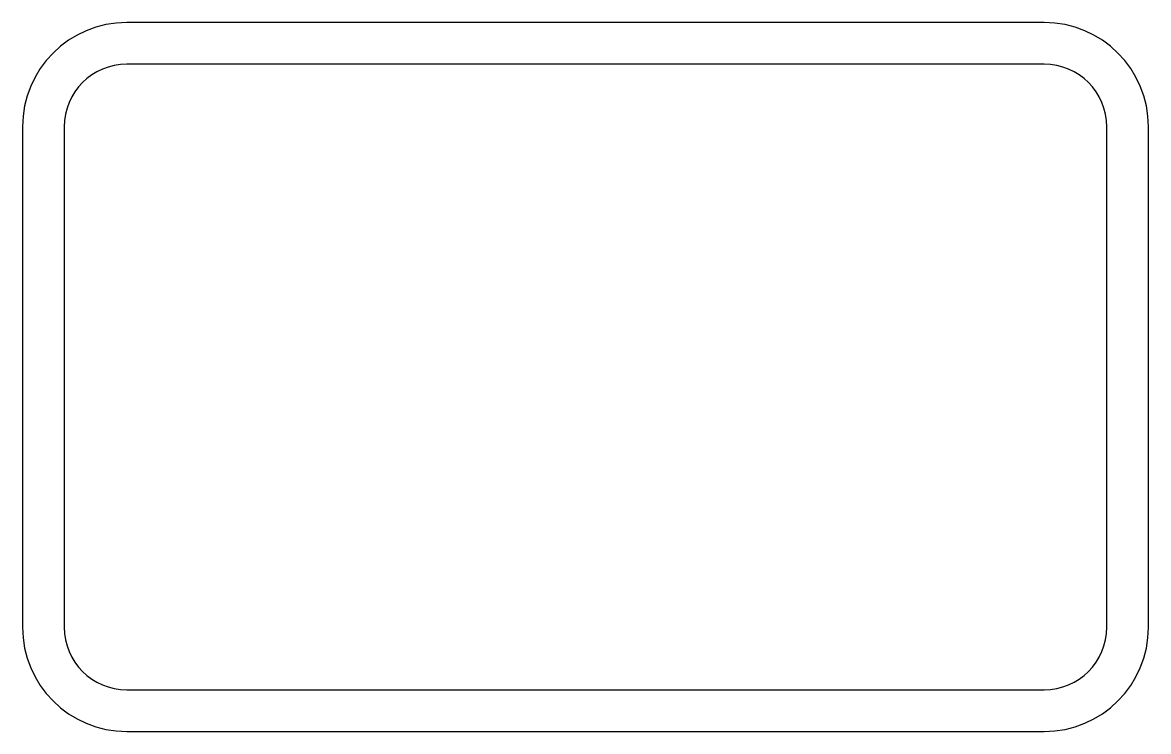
# Model space of a CAD drawing. Header units: millimetres. Extents: x 220.2 to 274.2, y -69.8 to -35.8.
import ezdxf

# ---------------------------------------------------------------- set-up
doc = ezdxf.new("R2010")
doc.units = ezdxf.units.MM

msp = doc.modelspace()

# ---------------------------------------------------------------- linework, layer by layer
for p, q in [((269.25, -35.77), (225.25, -35.77)), ((269.25, -37.77), (225.25, -37.77)), ((220.25, -40.77), (220.25, -64.77)), ((222.25, -40.77), (222.25, -64.77)), ((272.25, -64.77), (272.25, -40.77)), ((274.25, -64.77), (274.25, -40.77)), ((225.25, -67.77), (269.25, -67.77)), ((225.25, -69.77), (269.25, -69.77))]:
    msp.add_line(p, q)
for centre, radius, start, end in [((225.25, -40.77), 5, 90, 180), ((269.25, -40.77), 5, 0, 90), ((225.25, -40.77), 3, 90, 180), ((269.25, -40.77), 3, 0, 90), ((225.25, -64.77), 5, 180, 270), ((225.25, -64.77), 3, 180, 270), ((269.25, -64.77), 5, 270, 360), ((269.25, -64.77), 3, 270, 360)]:
    msp.add_arc(centre, radius, start, end)

doc.saveas('drawing.dxf')
